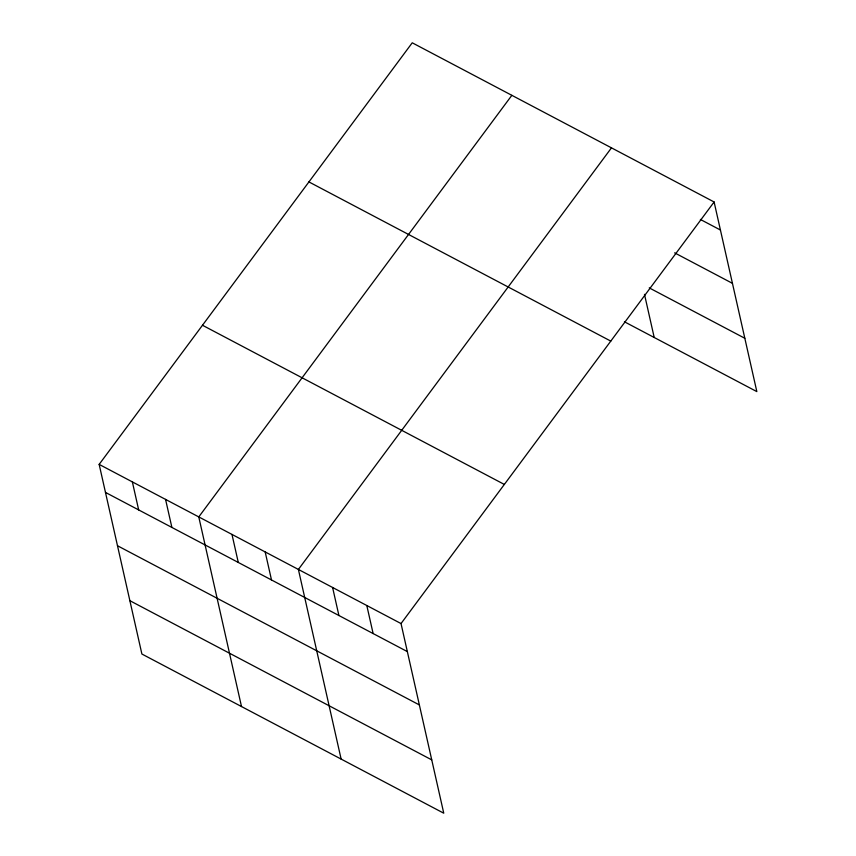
<?xml version="1.0" encoding="UTF-8"?>
<svg xmlns="http://www.w3.org/2000/svg" width="856" height="856" viewBox="0 0 856 856"><rect width="100%" height="100%" fill="white"/><g stroke="black" fill="none" stroke-linecap="round" stroke-linejoin="round"><path stroke-width="1.28" d="M714.107 201.973L401.025 623.564L443.761 813.2L141.893 654.027L99.157 464.391L412.239 42.8L714.107 201.973L756.843 391.609L624.441 321.792M511.856 95.326L198.774 516.917L241.51 706.553M611.473 147.853L298.391 569.443L341.127 759.079M700.369 219.436L720.42 230.007M674.635 252.852L732.447 283.336M649.265 287.894L744.827 338.281M308.92 181.921L610.788 341.105M202.476 325.259L504.345 484.443M99.157 464.391L401.025 623.564M105.47 492.414L407.338 651.598M117.486 545.743L419.354 704.927M129.877 600.687L431.734 759.871M644.482 294.325L654.209 337.489M366.807 605.524L373.13 633.558M332.599 587.483L338.912 615.518M265.178 551.938L271.502 579.961M231.976 534.422L238.289 562.456M165.561 499.401L171.885 527.435M132.359 481.896L138.672 509.919"/></g></svg>
